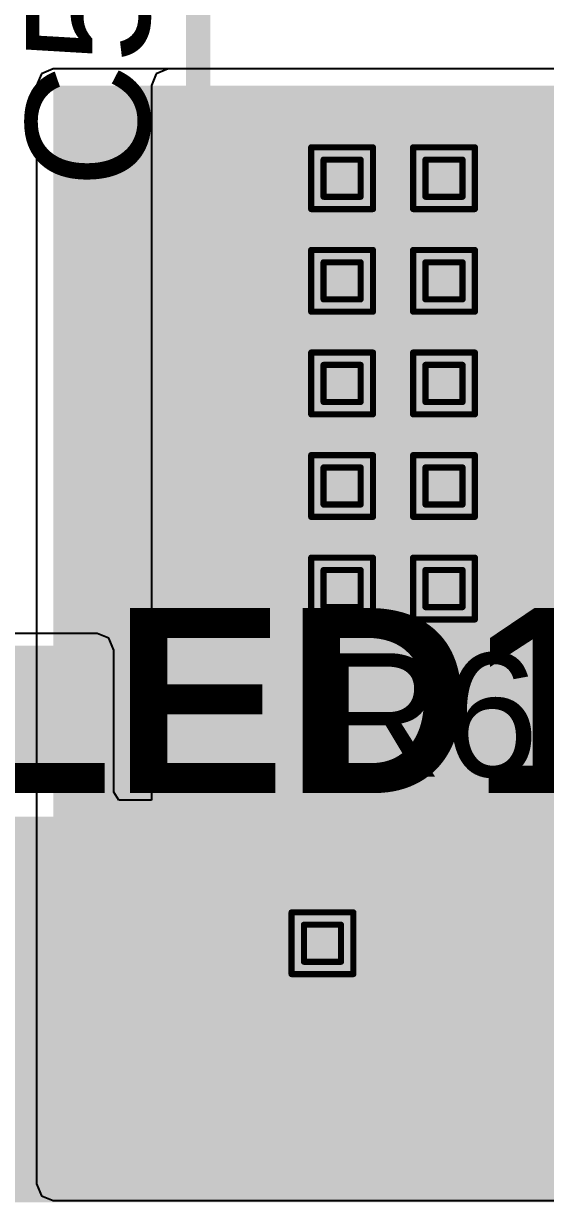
# Model space of a CAD drawing. Header units: inches. Extents: x -0.3 to 9.9, y -0.4 to 5.
# Drawn here: x 0.0442 to 0.2132, y 0.178 to 0.5601 of the extents above; entities that cross this region are included whole.
import ezdxf

# ---------------------------------------------------------------- set-up
doc = ezdxf.new("R2010")
doc.units = ezdxf.units.IN
doc.header["$MEASUREMENT"] = 0
for name, color, linetype in [('Bottom Layer', 5, 'Continuous'), ('Bottom Solder', 6, 'Continuous'), ('Drill Drawing', 1, 'Continuous'), ('Top Layer', 1, 'Continuous'), ('Top Overlay', 2, 'Continuous'), ('Top Paste', 8, 'Continuous'), ('Top Solder', 216, 'Continuous'), ('Via Holes', 16, 'Continuous')]:
    doc.layers.add(name, color=color, linetype=linetype)
doc.styles.add('Arial', font='', dxfattribs={"height": 0.2})
doc.styles.add('Arial_Bold', font='', dxfattribs={"height": 0.2})
doc.styles.get('Arial').set_extended_font_data('Arial')
doc.styles.get('Arial_Bold').set_extended_font_data('Arial', bold=True)

# ---------------------------------------------------------------- blocks, each defined once
blk = doc.blocks.new('25SVPF47M_34')
at = {"layer": 'Top Layer'}
for points in [[(-0.04134, -0.0315), (-0.17913, -0.0315), (-0.17913, 0.0315), (-0.04134, 0.0315)], [(0.17913, -0.0315), (0.04134, -0.0315), (0.04134, 0.0315), (0.17913, 0.0315)]]:
    blk.add_hatch(color=1, dxfattribs=at).paths.add_polyline_path(points)
at = {"layer": 'Top Paste'}
for points in [[(-0.04134, -0.0315), (-0.17913, -0.0315), (-0.17913, 0.0315), (-0.04134, 0.0315)], [(0.17913, -0.0315), (0.04134, -0.0315), (0.04134, 0.0315), (0.17913, 0.0315)]]:
    blk.add_hatch(color=8, dxfattribs=at).paths.add_polyline_path(points)
at = {"layer": 'Top Solder'}
for points in [[(-0.03734, -0.0355), (-0.18313, -0.0355), (-0.18313, 0.0355), (-0.03734, 0.0355)], [(0.18313, -0.0355), (0.03734, -0.0355), (0.03734, 0.0355), (0.18313, 0.0355)]]:
    blk.add_hatch(color=216, dxfattribs=at).paths.add_polyline_path(points)
at = {"layer": 'Top Overlay'}
for points in [[(-0.09449, 0.13386, 0.00787, 0.00787, 0), (-0.13386, 0.09449, 0.00787, 0.00787, 0)], [(-0.09449, 0.13386, 0.00787, 0.00787, 0), (0.13386, 0.13386, 0.00787, 0.00787, 0)], [(0.13386, 0.13386, 0.00787, 0.00787, 0), (0.13386, 0.04626, 0.00787, 0.00787, 0)], [(-0.13386, 0.09449, 0.00787, 0.00787, 0), (-0.13386, 0.04626, 0.00787, 0.00787, 0)], [(-0.153, 0.064, 0.005, 0.005, 0), (-0.153, 0.043, 0.005, 0.005, 0)], [(-0.162, 0.053, 0.005, 0.005, 0), (-0.144, 0.053, 0.005, 0.005, 0)], [(-0.13386, -0.04626, 0.00787, 0.00787, 0), (-0.13386, -0.09449, 0.00787, 0.00787, 0)], [(0.13386, -0.04626, 0.00787, 0.00787, 0), (0.13386, -0.13386, 0.00787, 0.00787, 0)], [(-0.13386, -0.09449, 0.00787, 0.00787, 0), (-0.09449, -0.13386, 0.00787, 0.00787, 0)], [(-0.09449, -0.13386, 0.00787, 0.00787, 0), (0.13386, -0.13386, 0.00787, 0.00787, 0)]]:
    blk.add_lwpolyline(points, format="xyseb", dxfattribs=at)
for points in [[(-0.09646, 0.13386, 0.00394, 0.00394, 1), (-0.09252, 0.13386, 0.00394, 0.00394, 1)], [(-0.09646, 0.13386, 0.00394, 0.00394, 1), (-0.09252, 0.13386, 0.00394, 0.00394, 1)], [(0.13189, 0.13386, 0.00394, 0.00394, 1), (0.13583, 0.13386, 0.00394, 0.00394, 1)], [(0.13189, 0.13386, 0.00394, 0.00394, 1), (0.13583, 0.13386, 0.00394, 0.00394, 1)], [(-0.13583, 0.09449, 0.00394, 0.00394, 1), (-0.13189, 0.09449, 0.00394, 0.00394, 1)], [(-0.13583, 0.09449, 0.00394, 0.00394, 1), (-0.13189, 0.09449, 0.00394, 0.00394, 1)], [(-0.15425, 0.064, 0.0025, 0.0025, 1), (-0.15175, 0.064, 0.0025, 0.0025, 1)], [(-0.16325, 0.053, 0.0025, 0.0025, 1), (-0.16075, 0.053, 0.0025, 0.0025, 1)], [(-0.14525, 0.053, 0.0025, 0.0025, 1), (-0.14275, 0.053, 0.0025, 0.0025, 1)], [(-0.13583, 0.04626, 0.00394, 0.00394, 1), (-0.13189, 0.04626, 0.00394, 0.00394, 1)], [(0.13189, 0.04626, 0.00394, 0.00394, 1), (0.13583, 0.04626, 0.00394, 0.00394, 1)], [(-0.15425, 0.043, 0.0025, 0.0025, 1), (-0.15175, 0.043, 0.0025, 0.0025, 1)], [(-0.13583, -0.04626, 0.00394, 0.00394, 1), (-0.13189, -0.04626, 0.00394, 0.00394, 1)], [(0.13189, -0.04626, 0.00394, 0.00394, 1), (0.13583, -0.04626, 0.00394, 0.00394, 1)], [(-0.13583, -0.09449, 0.00394, 0.00394, 1), (-0.13189, -0.09449, 0.00394, 0.00394, 1)], [(-0.13583, -0.09449, 0.00394, 0.00394, 1), (-0.13189, -0.09449, 0.00394, 0.00394, 1)], [(-0.09646, -0.13386, 0.00394, 0.00394, 1), (-0.09252, -0.13386, 0.00394, 0.00394, 1)], [(-0.09646, -0.13386, 0.00394, 0.00394, 1), (-0.09252, -0.13386, 0.00394, 0.00394, 1)], [(0.13189, -0.13386, 0.00394, 0.00394, 1), (0.13583, -0.13386, 0.00394, 0.00394, 1)], [(0.13189, -0.13386, 0.00394, 0.00394, 1), (0.13583, -0.13386, 0.00394, 0.00394, 1)]]:
    blk.add_lwpolyline(points, format="xyseb", close=True, dxfattribs=at)
blk = doc.blocks.new('LED_0603_39')
at = {"layer": 'Top Layer'}
for points in [[(-0.03937, 0.01969), (-0.01969, 0.01969), (-0.01969, -0.01969), (-0.03937, -0.01969)], [(0.01969, 0.01969), (0.03937, 0.01969), (0.03937, -0.01969), (0.01969, -0.01969)]]:
    blk.add_hatch(color=1, dxfattribs=at).paths.add_polyline_path(points)
at = {"layer": 'Top Overlay'}
blk.add_hatch(color=2, dxfattribs=at).paths.add_polyline_path([(0.044, -0.026), (0.069, -0.026), (0.069, 0.026), (0.044, 0.026)])
at = {"layer": 'Top Paste'}
for points in [[(-0.03937, 0.01969), (-0.01969, 0.01969), (-0.01969, -0.01969), (-0.03937, -0.01969)], [(0.01969, 0.01969), (0.03937, 0.01969), (0.03937, -0.01969), (0.01969, -0.01969)]]:
    blk.add_hatch(color=8, dxfattribs=at).paths.add_polyline_path(points)
at = {"layer": 'Top Solder'}
for points in [[(-0.04337, 0.02369), (-0.01569, 0.02369), (-0.01569, -0.02369), (-0.04337, -0.02369)], [(0.01569, 0.02369), (0.04337, 0.02369), (0.04337, -0.02369), (0.01569, -0.02369)]]:
    blk.add_hatch(color=216, dxfattribs=at).paths.add_polyline_path(points)
at = {"layer": 'Top Overlay'}
for points in [[(-0.044, 0.024, 0.005, 0.005, 0), (-0.044, -0.024, 0.005, 0.005, 0)], [(-0.017, 0.024, 0.005, 0.005, 0), (-0.044, 0.024, 0.005, 0.005, 0)], [(0.044, 0.024, 0.005, 0.005, 0), (0.017, 0.024, 0.005, 0.005, 0)], [(0.044, 0.024, 0.005, 0.005, 0), (0.044, -0.024, 0.005, 0.005, 0)], [(-0.017, -0.024, 0.005, 0.005, 0), (-0.044, -0.024, 0.005, 0.005, 0)], [(0.044, -0.024, 0.005, 0.005, 0), (0.017, -0.024, 0.005, 0.005, 0)]]:
    blk.add_lwpolyline(points, format="xyseb", dxfattribs=at)
for points in [[(-0.04525, 0.024, 0.0025, 0.0025, 1), (-0.04275, 0.024, 0.0025, 0.0025, 1)], [(-0.04525, 0.024, 0.0025, 0.0025, 1), (-0.04275, 0.024, 0.0025, 0.0025, 1)], [(-0.01825, 0.024, 0.0025, 0.0025, 1), (-0.01575, 0.024, 0.0025, 0.0025, 1)], [(0.01575, 0.024, 0.0025, 0.0025, 1), (0.01825, 0.024, 0.0025, 0.0025, 1)], [(0.04275, 0.024, 0.0025, 0.0025, 1), (0.04525, 0.024, 0.0025, 0.0025, 1)], [(0.04275, 0.024, 0.0025, 0.0025, 1), (0.04525, 0.024, 0.0025, 0.0025, 1)], [(-0.04525, -0.024, 0.0025, 0.0025, 1), (-0.04275, -0.024, 0.0025, 0.0025, 1)], [(-0.04525, -0.024, 0.0025, 0.0025, 1), (-0.04275, -0.024, 0.0025, 0.0025, 1)], [(-0.01825, -0.024, 0.0025, 0.0025, 1), (-0.01575, -0.024, 0.0025, 0.0025, 1)], [(0.01575, -0.024, 0.0025, 0.0025, 1), (0.01825, -0.024, 0.0025, 0.0025, 1)], [(0.04275, -0.024, 0.0025, 0.0025, 1), (0.04525, -0.024, 0.0025, 0.0025, 1)], [(0.04275, -0.024, 0.0025, 0.0025, 1), (0.04525, -0.024, 0.0025, 0.0025, 1)]]:
    blk.add_lwpolyline(points, format="xyseb", close=True, dxfattribs=at)
at = {"layer": 'Top Overlay', "style": 'Arial_Bold'}
blk.add_text('LED1', height=0.06, rotation=-180, dxfattribs=at).set_placement((-0.04608, 0.02426))
blk = doc.blocks.new('R___0603_98')
at = {"layer": 'Top Layer'}
for points in [[(-0.015, 0.0175), (-0.015, -0.0175), (-0.045, -0.0175), (-0.045, 0.0175)], [(0.045, 0.0175), (0.045, -0.0175), (0.015, -0.0175), (0.015, 0.0175)]]:
    blk.add_hatch(color=1, dxfattribs=at).paths.add_polyline_path(points)
at = {"layer": 'Top Paste'}
for points in [[(-0.015, 0.0175), (-0.015, -0.0175), (-0.045, -0.0175), (-0.045, 0.0175)], [(0.045, 0.0175), (0.045, -0.0175), (0.015, -0.0175), (0.015, 0.0175)]]:
    blk.add_hatch(color=8, dxfattribs=at).paths.add_polyline_path(points)
at = {"layer": 'Top Solder'}
for points in [[(-0.011, 0.0215), (-0.011, -0.0215), (-0.049, -0.0215), (-0.049, 0.0215)], [(0.049, 0.0215), (0.049, -0.0215), (0.011, -0.0215), (0.011, 0.0215)]]:
    blk.add_hatch(color=216, dxfattribs=at).paths.add_polyline_path(points)
at = {"layer": 'Top Overlay'}
for points in [[(-0.048, -0.021, 0.005, 0.005, 0), (-0.048, 0.021, 0.005, 0.005, 0)], [(-0.048, 0.021, 0.005, 0.005, 0), (0.048, 0.021, 0.005, 0.005, 0)], [(0.048, -0.021, 0.005, 0.005, 0), (0.048, 0.021, 0.005, 0.005, 0)], [(-0.048, -0.021, 0.005, 0.005, 0), (0.048, -0.021, 0.005, 0.005, 0)]]:
    blk.add_lwpolyline(points, format="xyseb", dxfattribs=at)
for points in [[(-0.04925, 0.021, 0.0025, 0.0025, 1), (-0.04675, 0.021, 0.0025, 0.0025, 1)], [(-0.04925, 0.021, 0.0025, 0.0025, 1), (-0.04675, 0.021, 0.0025, 0.0025, 1)], [(0.04675, 0.021, 0.0025, 0.0025, 1), (0.04925, 0.021, 0.0025, 0.0025, 1)], [(0.04675, 0.021, 0.0025, 0.0025, 1), (0.04925, 0.021, 0.0025, 0.0025, 1)], [(-0.04925, -0.021, 0.0025, 0.0025, 1), (-0.04675, -0.021, 0.0025, 0.0025, 1)], [(-0.04925, -0.021, 0.0025, 0.0025, 1), (-0.04675, -0.021, 0.0025, 0.0025, 1)], [(0.04675, -0.021, 0.0025, 0.0025, 1), (0.04925, -0.021, 0.0025, 0.0025, 1)], [(0.04675, -0.021, 0.0025, 0.0025, 1), (0.04925, -0.021, 0.0025, 0.0025, 1)]]:
    blk.add_lwpolyline(points, format="xyseb", close=True, dxfattribs=at)
blk = doc.blocks.new('T__________109')
at = {"layer": 'Top Layer'}
blk.add_hatch(color=1, dxfattribs=at).paths.add_polyline_path([(0.015, 0.03), (-0.015, 0.03), (-0.03, 0.015), (-0.03, -0.015), (-0.015, -0.03), (0.015, -0.03), (0.03, -0.015), (0.03, 0.015)])
at = {"layer": 'Top Paste'}
blk.add_hatch(color=8, dxfattribs=at).paths.add_polyline_path([(0.015, 0.03), (-0.015, 0.03), (-0.03, 0.015), (-0.03, -0.015), (-0.015, -0.03), (0.015, -0.03), (0.03, -0.015), (0.03, 0.015)])
at = {"layer": 'Top Solder'}
blk.add_hatch(color=216, dxfattribs=at).paths.add_polyline_path([(0.017, 0.034), (-0.017, 0.034), (-0.034, 0.017), (-0.034, -0.017), (-0.017, -0.034), (0.017, -0.034), (0.034, -0.017), (0.034, 0.017)])
at = {"layer": 'Top Overlay'}
for points in [[(-0.037, 0.017, 0.00787, 0.00787, 0), (-0.017, 0.037, 0.00787, 0.00787, 0)], [(-0.017, 0.037, 0.00787, 0.00787, 0), (0.017, 0.037, 0.00787, 0.00787, 0)], [(-0.017, 0.037, 0.00787, 0.00787, 0), (0.017, 0.037, 0.00787, 0.00787, 0)], [(0.017, 0.037, 0.00787, 0.00787, 0), (0.037, 0.017, 0.00787, 0.00787, 0)], [(-0.037, -0.017, 0.00787, 0.00787, 0), (-0.037, 0.017, 0.00787, 0.00787, 0)], [(0.037, -0.017, 0.00787, 0.00787, 0), (0.037, 0.017, 0.00787, 0.00787, 0)], [(-0.037, -0.017, 0.00787, 0.00787, 0), (-0.017, -0.037, 0.00787, 0.00787, 0)], [(0.017, -0.037, 0.00787, 0.00787, 0), (0.037, -0.017, 0.00787, 0.00787, 0)], [(-0.017, -0.037, 0.00787, 0.00787, 0), (0.017, -0.037, 0.00787, 0.00787, 0)], [(-0.017, -0.037, 0.00787, 0.00787, 0), (0.017, -0.037, 0.00787, 0.00787, 0)]]:
    blk.add_lwpolyline(points, format="xyseb", dxfattribs=at)
for points in [[(-0.01897, 0.037, 0.00394, 0.00394, 1), (-0.01503, 0.037, 0.00394, 0.00394, 1)], [(-0.01897, 0.037, 0.00394, 0.00394, 1), (-0.01503, 0.037, 0.00394, 0.00394, 1)], [(-0.01897, 0.037, 0.00394, 0.00394, 1), (-0.01503, 0.037, 0.00394, 0.00394, 1)], [(0.01503, 0.037, 0.00394, 0.00394, 1), (0.01897, 0.037, 0.00394, 0.00394, 1)], [(0.01503, 0.037, 0.00394, 0.00394, 1), (0.01897, 0.037, 0.00394, 0.00394, 1)], [(0.01503, 0.037, 0.00394, 0.00394, 1), (0.01897, 0.037, 0.00394, 0.00394, 1)], [(-0.03897, 0.017, 0.00394, 0.00394, 1), (-0.03503, 0.017, 0.00394, 0.00394, 1)], [(-0.03897, 0.017, 0.00394, 0.00394, 1), (-0.03503, 0.017, 0.00394, 0.00394, 1)], [(0.03503, 0.017, 0.00394, 0.00394, 1), (0.03897, 0.017, 0.00394, 0.00394, 1)], [(0.03503, 0.017, 0.00394, 0.00394, 1), (0.03897, 0.017, 0.00394, 0.00394, 1)], [(-0.03897, -0.017, 0.00394, 0.00394, 1), (-0.03503, -0.017, 0.00394, 0.00394, 1)], [(-0.03897, -0.017, 0.00394, 0.00394, 1), (-0.03503, -0.017, 0.00394, 0.00394, 1)], [(0.03503, -0.017, 0.00394, 0.00394, 1), (0.03897, -0.017, 0.00394, 0.00394, 1)], [(0.03503, -0.017, 0.00394, 0.00394, 1), (0.03897, -0.017, 0.00394, 0.00394, 1)], [(-0.01897, -0.037, 0.00394, 0.00394, 1), (-0.01503, -0.037, 0.00394, 0.00394, 1)], [(-0.01897, -0.037, 0.00394, 0.00394, 1), (-0.01503, -0.037, 0.00394, 0.00394, 1)], [(-0.01897, -0.037, 0.00394, 0.00394, 1), (-0.01503, -0.037, 0.00394, 0.00394, 1)], [(0.01503, -0.037, 0.00394, 0.00394, 1), (0.01897, -0.037, 0.00394, 0.00394, 1)], [(0.01503, -0.037, 0.00394, 0.00394, 1), (0.01897, -0.037, 0.00394, 0.00394, 1)], [(0.01503, -0.037, 0.00394, 0.00394, 1), (0.01897, -0.037, 0.00394, 0.00394, 1)]]:
    blk.add_lwpolyline(points, format="xyseb", close=True, dxfattribs=at)

msp = doc.modelspace()

# ---------------------------------------------------------------- hatches: boundary and pattern name
at = {"layer": 'Bottom Layer'}
for points in [[(0.05382, 0.29695), (0.31482, 0.29695), (0.31482, 0.54), (0.05382, 0.54)], [(0.14782, 0.41695), (0.78082, 0.41695), (0.78082, 0.54), (0.14782, 0.54)], [(0.05382, 0.184), (0.514, 0.184), (0.514, 0.42195), (0.05382, 0.42195)]]:
    msp.add_hatch(color=5, dxfattribs=at).paths.add_polyline_path(points)
h = msp.add_hatch(color=5, dxfattribs=at)
edge = h.paths.add_edge_path()
edge.add_arc((0.14735, 0.50995), 0.01181, 0, 360)
h = msp.add_hatch(color=5, dxfattribs=at)
edge = h.paths.add_edge_path()
edge.add_arc((0.18035, 0.50995), 0.01181, 0, 360)
h = msp.add_hatch(color=5, dxfattribs=at)
edge = h.paths.add_edge_path()
edge.add_arc((0.14735, 0.4767), 0.01181, 0, 360)
h = msp.add_hatch(color=5, dxfattribs=at)
edge = h.paths.add_edge_path()
edge.add_arc((0.18035, 0.4767), 0.01181, 0, 360)
h = msp.add_hatch(color=5, dxfattribs=at)
edge = h.paths.add_edge_path()
edge.add_arc((0.14735, 0.44345), 0.01181, 0, 360)
h = msp.add_hatch(color=5, dxfattribs=at)
edge = h.paths.add_edge_path()
edge.add_arc((0.18035, 0.44345), 0.01181, 0, 360)
h = msp.add_hatch(color=5, dxfattribs=at)
edge = h.paths.add_edge_path()
edge.add_arc((0.14735, 0.4102), 0.01181, 0, 360)
h = msp.add_hatch(color=5, dxfattribs=at)
edge = h.paths.add_edge_path()
edge.add_arc((0.18035, 0.4102), 0.01181, 0, 360)
h = msp.add_hatch(color=5, dxfattribs=at)
edge = h.paths.add_edge_path()
edge.add_arc((0.14735, 0.37695), 0.01181, 0, 360)
h = msp.add_hatch(color=5, dxfattribs=at)
edge = h.paths.add_edge_path()
edge.add_arc((0.18035, 0.37695), 0.01181, 0, 360)
h = msp.add_hatch(color=5, dxfattribs=at)
edge = h.paths.add_edge_path()
edge.add_arc((0.141, 0.262), 0.01181, 0, 360)
at = {"layer": 'Bottom Solder'}
h = msp.add_hatch(color=6, dxfattribs=at)
edge = h.paths.add_edge_path()
edge.add_arc((0.14735, 0.50995), 0.00591, 0, 360)
h = msp.add_hatch(color=6, dxfattribs=at)
edge = h.paths.add_edge_path()
edge.add_arc((0.18035, 0.50995), 0.00591, 0, 360)
h = msp.add_hatch(color=6, dxfattribs=at)
edge = h.paths.add_edge_path()
edge.add_arc((0.14735, 0.4767), 0.00591, 0, 360)
h = msp.add_hatch(color=6, dxfattribs=at)
edge = h.paths.add_edge_path()
edge.add_arc((0.18035, 0.4767), 0.00591, 0, 360)
h = msp.add_hatch(color=6, dxfattribs=at)
edge = h.paths.add_edge_path()
edge.add_arc((0.14735, 0.44345), 0.00591, 0, 360)
h = msp.add_hatch(color=6, dxfattribs=at)
edge = h.paths.add_edge_path()
edge.add_arc((0.18035, 0.44345), 0.00591, 0, 360)
h = msp.add_hatch(color=6, dxfattribs=at)
edge = h.paths.add_edge_path()
edge.add_arc((0.14735, 0.4102), 0.00591, 0, 360)
h = msp.add_hatch(color=6, dxfattribs=at)
edge = h.paths.add_edge_path()
edge.add_arc((0.18035, 0.4102), 0.00591, 0, 360)
h = msp.add_hatch(color=6, dxfattribs=at)
edge = h.paths.add_edge_path()
edge.add_arc((0.14735, 0.37695), 0.00591, 0, 360)
h = msp.add_hatch(color=6, dxfattribs=at)
edge = h.paths.add_edge_path()
edge.add_arc((0.18035, 0.37695), 0.00591, 0, 360)
h = msp.add_hatch(color=6, dxfattribs=at)
edge = h.paths.add_edge_path()
edge.add_arc((0.141, 0.262), 0.00591, 0, 360)
at = {"layer": 'Top Layer'}
for points in [[(0.091, 0.224), (0.36844, 0.224), (0.36844, 0.54), (0.091, 0.54)], [(0.068, 0.357), (-0.00518, 0.357), (-0.00518, 0.31095), (0.068, 0.31095)], [(-0.03, 0.178), (0.499, 0.178), (0.499, 0.303), (-0.03, 0.303)]]:
    msp.add_hatch(color=1, dxfattribs=at).paths.add_polyline_path(points)
h = msp.add_hatch(color=1, dxfattribs=at)
edge = h.paths.add_edge_path()
edge.add_arc((0.14735, 0.50995), 0.01181, 0, 360)
h = msp.add_hatch(color=1, dxfattribs=at)
edge = h.paths.add_edge_path()
edge.add_arc((0.18035, 0.50995), 0.01181, 0, 360)
h = msp.add_hatch(color=1, dxfattribs=at)
edge = h.paths.add_edge_path()
edge.add_arc((0.14735, 0.4767), 0.01181, 0, 360)
h = msp.add_hatch(color=1, dxfattribs=at)
edge = h.paths.add_edge_path()
edge.add_arc((0.18035, 0.4767), 0.01181, 0, 360)
h = msp.add_hatch(color=1, dxfattribs=at)
edge = h.paths.add_edge_path()
edge.add_arc((0.14735, 0.44345), 0.01181, 0, 360)
h = msp.add_hatch(color=1, dxfattribs=at)
edge = h.paths.add_edge_path()
edge.add_arc((0.18035, 0.44345), 0.01181, 0, 360)
h = msp.add_hatch(color=1, dxfattribs=at)
edge = h.paths.add_edge_path()
edge.add_arc((0.14735, 0.4102), 0.01181, 0, 360)
h = msp.add_hatch(color=1, dxfattribs=at)
edge = h.paths.add_edge_path()
edge.add_arc((0.18035, 0.4102), 0.01181, 0, 360)
h = msp.add_hatch(color=1, dxfattribs=at)
edge = h.paths.add_edge_path()
edge.add_arc((0.14735, 0.37695), 0.01181, 0, 360)
h = msp.add_hatch(color=1, dxfattribs=at)
edge = h.paths.add_edge_path()
edge.add_arc((0.18035, 0.37695), 0.01181, 0, 360)
h = msp.add_hatch(color=1, dxfattribs=at)
edge = h.paths.add_edge_path()
edge.add_arc((0.141, 0.262), 0.01181, 0, 360)
at = {"layer": 'Top Solder'}
h = msp.add_hatch(color=216, dxfattribs=at)
edge = h.paths.add_edge_path()
edge.add_arc((0.14735, 0.50995), 0.00591, 0, 360)
h = msp.add_hatch(color=216, dxfattribs=at)
edge = h.paths.add_edge_path()
edge.add_arc((0.18035, 0.50995), 0.00591, 0, 360)
h = msp.add_hatch(color=216, dxfattribs=at)
edge = h.paths.add_edge_path()
edge.add_arc((0.14735, 0.4767), 0.00591, 0, 360)
h = msp.add_hatch(color=216, dxfattribs=at)
edge = h.paths.add_edge_path()
edge.add_arc((0.18035, 0.4767), 0.00591, 0, 360)
h = msp.add_hatch(color=216, dxfattribs=at)
edge = h.paths.add_edge_path()
edge.add_arc((0.14735, 0.44345), 0.00591, 0, 360)
h = msp.add_hatch(color=216, dxfattribs=at)
edge = h.paths.add_edge_path()
edge.add_arc((0.18035, 0.44345), 0.00591, 0, 360)
h = msp.add_hatch(color=216, dxfattribs=at)
edge = h.paths.add_edge_path()
edge.add_arc((0.14735, 0.4102), 0.00591, 0, 360)
h = msp.add_hatch(color=216, dxfattribs=at)
edge = h.paths.add_edge_path()
edge.add_arc((0.18035, 0.4102), 0.00591, 0, 360)
h = msp.add_hatch(color=216, dxfattribs=at)
edge = h.paths.add_edge_path()
edge.add_arc((0.14735, 0.37695), 0.00591, 0, 360)
h = msp.add_hatch(color=216, dxfattribs=at)
edge = h.paths.add_edge_path()
edge.add_arc((0.18035, 0.37695), 0.00591, 0, 360)
h = msp.add_hatch(color=216, dxfattribs=at)
edge = h.paths.add_edge_path()
edge.add_arc((0.141, 0.262), 0.00591, 0, 360)
at = {"layer": 'Via Holes'}
h = msp.add_hatch(color=7, dxfattribs=at)
edge = h.paths.add_edge_path()
edge.add_arc((0.14735, 0.50995), 0.00591, 0, 360)
h = msp.add_hatch(color=7, dxfattribs=at)
edge = h.paths.add_edge_path()
edge.add_arc((0.18035, 0.50995), 0.00591, 0, 360)
h = msp.add_hatch(color=7, dxfattribs=at)
edge = h.paths.add_edge_path()
edge.add_arc((0.14735, 0.4767), 0.00591, 0, 360)
h = msp.add_hatch(color=7, dxfattribs=at)
edge = h.paths.add_edge_path()
edge.add_arc((0.18035, 0.4767), 0.00591, 0, 360)
h = msp.add_hatch(color=7, dxfattribs=at)
edge = h.paths.add_edge_path()
edge.add_arc((0.14735, 0.44345), 0.00591, 0, 360)
h = msp.add_hatch(color=7, dxfattribs=at)
edge = h.paths.add_edge_path()
edge.add_arc((0.18035, 0.44345), 0.00591, 0, 360)
h = msp.add_hatch(color=7, dxfattribs=at)
edge = h.paths.add_edge_path()
edge.add_arc((0.14735, 0.4102), 0.00591, 0, 360)
h = msp.add_hatch(color=7, dxfattribs=at)
edge = h.paths.add_edge_path()
edge.add_arc((0.18035, 0.4102), 0.00591, 0, 360)
h = msp.add_hatch(color=7, dxfattribs=at)
edge = h.paths.add_edge_path()
edge.add_arc((0.14735, 0.37695), 0.00591, 0, 360)
h = msp.add_hatch(color=7, dxfattribs=at)
edge = h.paths.add_edge_path()
edge.add_arc((0.18035, 0.37695), 0.00591, 0, 360)
h = msp.add_hatch(color=7, dxfattribs=at)
edge = h.paths.add_edge_path()
edge.add_arc((0.141, 0.262), 0.00591, 0, 360)

# ---------------------------------------------------------------- linework, layer by layer
at = {"layer": 'Bottom Layer'}
for p, q in [((0.05, 0.54383), (0.04841, 0.54)), ((0.05382, 0.54541), (0.05, 0.54383)), ((0.405, 0.54541), (0.05382, 0.54541)), ((0.04841, 0.54), (0.04841, 0.42195)), ((0.04841, 0.42195), (0.04841, 0.29695)), ((0.04841, 0.29695), (0.04841, 0.184)), ((0.04841, 0.184), (0.05, 0.18017)), ((0.05, 0.18017), (0.05382, 0.17859)), ((0.05382, 0.17859), (0.514, 0.17859))]:
    msp.add_line(p, q, dxfattribs=at)
for points in [[(0.09282, 0.24695, 0.05, 0.05, 0), (0.10787, 0.262, 0.05, 0.05, 0)], [(0.10787, 0.262, 0.05, 0.05, 0), (0.141, 0.262, 0.05, 0.05, 0)], [(0.141, 0.262, 0.05, 0.05, 0), (0.14105, 0.26205, 0.05, 0.05, 0)]]:
    msp.add_lwpolyline(points, format="xyseb", dxfattribs=at)
for points in [[(0.09537, 0.262, 0.025, 0.025, 1), (0.12037, 0.262, 0.025, 0.025, 1)], [(0.09537, 0.262, 0.025, 0.025, 1), (0.12037, 0.262, 0.025, 0.025, 1)], [(0.1285, 0.262, 0.025, 0.025, 1), (0.1535, 0.262, 0.025, 0.025, 1)], [(0.1285, 0.262, 0.025, 0.025, 1), (0.1535, 0.262, 0.025, 0.025, 1)], [(0.12855, 0.26205, 0.025, 0.025, 1), (0.15355, 0.26205, 0.025, 0.025, 1)], [(0.08032, 0.24695, 0.025, 0.025, 1), (0.10532, 0.24695, 0.025, 0.025, 1)]]:
    msp.add_lwpolyline(points, format="xyseb", close=True, dxfattribs=at)
at = {"layer": 'Drill Drawing'}
for points in [[(0.13735, 0.51995, 0.002, 0.002, 0), (0.15735, 0.51995, 0.002, 0.002, 0)], [(0.13735, 0.49995, 0.002, 0.002, 0), (0.13735, 0.51995, 0.002, 0.002, 0)], [(0.15735, 0.49995, 0.002, 0.002, 0), (0.15735, 0.51995, 0.002, 0.002, 0)], [(0.17035, 0.51995, 0.002, 0.002, 0), (0.19035, 0.51995, 0.002, 0.002, 0)], [(0.17035, 0.49995, 0.002, 0.002, 0), (0.17035, 0.51995, 0.002, 0.002, 0)], [(0.19035, 0.49995, 0.002, 0.002, 0), (0.19035, 0.51995, 0.002, 0.002, 0)], [(0.14135, 0.51595, 0.002, 0.002, 0), (0.15335, 0.51595, 0.002, 0.002, 0)], [(0.14135, 0.50395, 0.002, 0.002, 0), (0.14135, 0.51595, 0.002, 0.002, 0)], [(0.15335, 0.50395, 0.002, 0.002, 0), (0.15335, 0.51595, 0.002, 0.002, 0)], [(0.17435, 0.51595, 0.002, 0.002, 0), (0.18635, 0.51595, 0.002, 0.002, 0)], [(0.17435, 0.50395, 0.002, 0.002, 0), (0.17435, 0.51595, 0.002, 0.002, 0)], [(0.18635, 0.50395, 0.002, 0.002, 0), (0.18635, 0.51595, 0.002, 0.002, 0)], [(0.14135, 0.50395, 0.002, 0.002, 0), (0.15335, 0.50395, 0.002, 0.002, 0)], [(0.17435, 0.50395, 0.002, 0.002, 0), (0.18635, 0.50395, 0.002, 0.002, 0)], [(0.13735, 0.49995, 0.002, 0.002, 0), (0.15735, 0.49995, 0.002, 0.002, 0)], [(0.17035, 0.49995, 0.002, 0.002, 0), (0.19035, 0.49995, 0.002, 0.002, 0)], [(0.13735, 0.4867, 0.002, 0.002, 0), (0.15735, 0.4867, 0.002, 0.002, 0)], [(0.13735, 0.4667, 0.002, 0.002, 0), (0.13735, 0.4867, 0.002, 0.002, 0)], [(0.15735, 0.4667, 0.002, 0.002, 0), (0.15735, 0.4867, 0.002, 0.002, 0)], [(0.17035, 0.4867, 0.002, 0.002, 0), (0.19035, 0.4867, 0.002, 0.002, 0)], [(0.17035, 0.4667, 0.002, 0.002, 0), (0.17035, 0.4867, 0.002, 0.002, 0)], [(0.19035, 0.4667, 0.002, 0.002, 0), (0.19035, 0.4867, 0.002, 0.002, 0)], [(0.14135, 0.4827, 0.002, 0.002, 0), (0.15335, 0.4827, 0.002, 0.002, 0)], [(0.14135, 0.4707, 0.002, 0.002, 0), (0.14135, 0.4827, 0.002, 0.002, 0)], [(0.15335, 0.4707, 0.002, 0.002, 0), (0.15335, 0.4827, 0.002, 0.002, 0)], [(0.17435, 0.4827, 0.002, 0.002, 0), (0.18635, 0.4827, 0.002, 0.002, 0)], [(0.17435, 0.4707, 0.002, 0.002, 0), (0.17435, 0.4827, 0.002, 0.002, 0)], [(0.18635, 0.4707, 0.002, 0.002, 0), (0.18635, 0.4827, 0.002, 0.002, 0)], [(0.14135, 0.4707, 0.002, 0.002, 0), (0.15335, 0.4707, 0.002, 0.002, 0)], [(0.17435, 0.4707, 0.002, 0.002, 0), (0.18635, 0.4707, 0.002, 0.002, 0)], [(0.13735, 0.4667, 0.002, 0.002, 0), (0.15735, 0.4667, 0.002, 0.002, 0)], [(0.17035, 0.4667, 0.002, 0.002, 0), (0.19035, 0.4667, 0.002, 0.002, 0)], [(0.13735, 0.45345, 0.002, 0.002, 0), (0.15735, 0.45345, 0.002, 0.002, 0)], [(0.13735, 0.43345, 0.002, 0.002, 0), (0.13735, 0.45345, 0.002, 0.002, 0)], [(0.15735, 0.43345, 0.002, 0.002, 0), (0.15735, 0.45345, 0.002, 0.002, 0)], [(0.17035, 0.45345, 0.002, 0.002, 0), (0.19035, 0.45345, 0.002, 0.002, 0)], [(0.17035, 0.43345, 0.002, 0.002, 0), (0.17035, 0.45345, 0.002, 0.002, 0)], [(0.19035, 0.43345, 0.002, 0.002, 0), (0.19035, 0.45345, 0.002, 0.002, 0)], [(0.14135, 0.44945, 0.002, 0.002, 0), (0.15335, 0.44945, 0.002, 0.002, 0)], [(0.14135, 0.43745, 0.002, 0.002, 0), (0.14135, 0.44945, 0.002, 0.002, 0)], [(0.15335, 0.43745, 0.002, 0.002, 0), (0.15335, 0.44945, 0.002, 0.002, 0)], [(0.17435, 0.44945, 0.002, 0.002, 0), (0.18635, 0.44945, 0.002, 0.002, 0)], [(0.17435, 0.43745, 0.002, 0.002, 0), (0.17435, 0.44945, 0.002, 0.002, 0)], [(0.18635, 0.43745, 0.002, 0.002, 0), (0.18635, 0.44945, 0.002, 0.002, 0)], [(0.14135, 0.43745, 0.002, 0.002, 0), (0.15335, 0.43745, 0.002, 0.002, 0)], [(0.17435, 0.43745, 0.002, 0.002, 0), (0.18635, 0.43745, 0.002, 0.002, 0)], [(0.13735, 0.43345, 0.002, 0.002, 0), (0.15735, 0.43345, 0.002, 0.002, 0)], [(0.17035, 0.43345, 0.002, 0.002, 0), (0.19035, 0.43345, 0.002, 0.002, 0)], [(0.13735, 0.4202, 0.002, 0.002, 0), (0.15735, 0.4202, 0.002, 0.002, 0)], [(0.13735, 0.4002, 0.002, 0.002, 0), (0.13735, 0.4202, 0.002, 0.002, 0)], [(0.15735, 0.4002, 0.002, 0.002, 0), (0.15735, 0.4202, 0.002, 0.002, 0)], [(0.17035, 0.4202, 0.002, 0.002, 0), (0.19035, 0.4202, 0.002, 0.002, 0)], [(0.17035, 0.4002, 0.002, 0.002, 0), (0.17035, 0.4202, 0.002, 0.002, 0)], [(0.19035, 0.4002, 0.002, 0.002, 0), (0.19035, 0.4202, 0.002, 0.002, 0)], [(0.14135, 0.4162, 0.002, 0.002, 0), (0.15335, 0.4162, 0.002, 0.002, 0)], [(0.14135, 0.4042, 0.002, 0.002, 0), (0.14135, 0.4162, 0.002, 0.002, 0)], [(0.15335, 0.4042, 0.002, 0.002, 0), (0.15335, 0.4162, 0.002, 0.002, 0)], [(0.17435, 0.4162, 0.002, 0.002, 0), (0.18635, 0.4162, 0.002, 0.002, 0)], [(0.17435, 0.4042, 0.002, 0.002, 0), (0.17435, 0.4162, 0.002, 0.002, 0)], [(0.18635, 0.4042, 0.002, 0.002, 0), (0.18635, 0.4162, 0.002, 0.002, 0)], [(0.14135, 0.4042, 0.002, 0.002, 0), (0.15335, 0.4042, 0.002, 0.002, 0)], [(0.17435, 0.4042, 0.002, 0.002, 0), (0.18635, 0.4042, 0.002, 0.002, 0)], [(0.13735, 0.4002, 0.002, 0.002, 0), (0.15735, 0.4002, 0.002, 0.002, 0)], [(0.17035, 0.4002, 0.002, 0.002, 0), (0.19035, 0.4002, 0.002, 0.002, 0)], [(0.13735, 0.38695, 0.002, 0.002, 0), (0.15735, 0.38695, 0.002, 0.002, 0)], [(0.13735, 0.36695, 0.002, 0.002, 0), (0.13735, 0.38695, 0.002, 0.002, 0)], [(0.15735, 0.36695, 0.002, 0.002, 0), (0.15735, 0.38695, 0.002, 0.002, 0)], [(0.17035, 0.38695, 0.002, 0.002, 0), (0.19035, 0.38695, 0.002, 0.002, 0)], [(0.17035, 0.36695, 0.002, 0.002, 0), (0.17035, 0.38695, 0.002, 0.002, 0)], [(0.19035, 0.36695, 0.002, 0.002, 0), (0.19035, 0.38695, 0.002, 0.002, 0)], [(0.14135, 0.38295, 0.002, 0.002, 0), (0.15335, 0.38295, 0.002, 0.002, 0)], [(0.14135, 0.37095, 0.002, 0.002, 0), (0.14135, 0.38295, 0.002, 0.002, 0)], [(0.15335, 0.37095, 0.002, 0.002, 0), (0.15335, 0.38295, 0.002, 0.002, 0)], [(0.17435, 0.38295, 0.002, 0.002, 0), (0.18635, 0.38295, 0.002, 0.002, 0)], [(0.17435, 0.37095, 0.002, 0.002, 0), (0.17435, 0.38295, 0.002, 0.002, 0)], [(0.18635, 0.37095, 0.002, 0.002, 0), (0.18635, 0.38295, 0.002, 0.002, 0)], [(0.14135, 0.37095, 0.002, 0.002, 0), (0.15335, 0.37095, 0.002, 0.002, 0)], [(0.17435, 0.37095, 0.002, 0.002, 0), (0.18635, 0.37095, 0.002, 0.002, 0)], [(0.13735, 0.36695, 0.002, 0.002, 0), (0.15735, 0.36695, 0.002, 0.002, 0)], [(0.17035, 0.36695, 0.002, 0.002, 0), (0.19035, 0.36695, 0.002, 0.002, 0)], [(0.131, 0.272, 0.002, 0.002, 0), (0.151, 0.272, 0.002, 0.002, 0)], [(0.131, 0.252, 0.002, 0.002, 0), (0.131, 0.272, 0.002, 0.002, 0)], [(0.151, 0.252, 0.002, 0.002, 0), (0.151, 0.272, 0.002, 0.002, 0)], [(0.135, 0.268, 0.002, 0.002, 0), (0.147, 0.268, 0.002, 0.002, 0)], [(0.135, 0.256, 0.002, 0.002, 0), (0.135, 0.268, 0.002, 0.002, 0)], [(0.147, 0.256, 0.002, 0.002, 0), (0.147, 0.268, 0.002, 0.002, 0)], [(0.135, 0.256, 0.002, 0.002, 0), (0.147, 0.256, 0.002, 0.002, 0)], [(0.131, 0.252, 0.002, 0.002, 0), (0.151, 0.252, 0.002, 0.002, 0)]]:
    msp.add_lwpolyline(points, format="xyseb", dxfattribs=at)
for points in [[(0.13685, 0.51995, 0.001, 0.001, 1), (0.13785, 0.51995, 0.001, 0.001, 1)], [(0.13685, 0.51995, 0.001, 0.001, 1), (0.13785, 0.51995, 0.001, 0.001, 1)], [(0.15685, 0.51995, 0.001, 0.001, 1), (0.15785, 0.51995, 0.001, 0.001, 1)], [(0.15685, 0.51995, 0.001, 0.001, 1), (0.15785, 0.51995, 0.001, 0.001, 1)], [(0.16985, 0.51995, 0.001, 0.001, 1), (0.17085, 0.51995, 0.001, 0.001, 1)], [(0.16985, 0.51995, 0.001, 0.001, 1), (0.17085, 0.51995, 0.001, 0.001, 1)], [(0.18985, 0.51995, 0.001, 0.001, 1), (0.19085, 0.51995, 0.001, 0.001, 1)], [(0.18985, 0.51995, 0.001, 0.001, 1), (0.19085, 0.51995, 0.001, 0.001, 1)], [(0.14085, 0.51595, 0.001, 0.001, 1), (0.14185, 0.51595, 0.001, 0.001, 1)], [(0.14085, 0.51595, 0.001, 0.001, 1), (0.14185, 0.51595, 0.001, 0.001, 1)], [(0.15285, 0.51595, 0.001, 0.001, 1), (0.15385, 0.51595, 0.001, 0.001, 1)], [(0.15285, 0.51595, 0.001, 0.001, 1), (0.15385, 0.51595, 0.001, 0.001, 1)], [(0.17385, 0.51595, 0.001, 0.001, 1), (0.17485, 0.51595, 0.001, 0.001, 1)], [(0.17385, 0.51595, 0.001, 0.001, 1), (0.17485, 0.51595, 0.001, 0.001, 1)], [(0.18585, 0.51595, 0.001, 0.001, 1), (0.18685, 0.51595, 0.001, 0.001, 1)], [(0.18585, 0.51595, 0.001, 0.001, 1), (0.18685, 0.51595, 0.001, 0.001, 1)], [(0.14085, 0.50395, 0.001, 0.001, 1), (0.14185, 0.50395, 0.001, 0.001, 1)], [(0.14085, 0.50395, 0.001, 0.001, 1), (0.14185, 0.50395, 0.001, 0.001, 1)], [(0.15285, 0.50395, 0.001, 0.001, 1), (0.15385, 0.50395, 0.001, 0.001, 1)], [(0.15285, 0.50395, 0.001, 0.001, 1), (0.15385, 0.50395, 0.001, 0.001, 1)], [(0.17385, 0.50395, 0.001, 0.001, 1), (0.17485, 0.50395, 0.001, 0.001, 1)], [(0.17385, 0.50395, 0.001, 0.001, 1), (0.17485, 0.50395, 0.001, 0.001, 1)], [(0.18585, 0.50395, 0.001, 0.001, 1), (0.18685, 0.50395, 0.001, 0.001, 1)], [(0.18585, 0.50395, 0.001, 0.001, 1), (0.18685, 0.50395, 0.001, 0.001, 1)], [(0.13685, 0.49995, 0.001, 0.001, 1), (0.13785, 0.49995, 0.001, 0.001, 1)], [(0.13685, 0.49995, 0.001, 0.001, 1), (0.13785, 0.49995, 0.001, 0.001, 1)], [(0.15685, 0.49995, 0.001, 0.001, 1), (0.15785, 0.49995, 0.001, 0.001, 1)], [(0.15685, 0.49995, 0.001, 0.001, 1), (0.15785, 0.49995, 0.001, 0.001, 1)], [(0.16985, 0.49995, 0.001, 0.001, 1), (0.17085, 0.49995, 0.001, 0.001, 1)], [(0.16985, 0.49995, 0.001, 0.001, 1), (0.17085, 0.49995, 0.001, 0.001, 1)], [(0.18985, 0.49995, 0.001, 0.001, 1), (0.19085, 0.49995, 0.001, 0.001, 1)], [(0.18985, 0.49995, 0.001, 0.001, 1), (0.19085, 0.49995, 0.001, 0.001, 1)], [(0.13685, 0.4867, 0.001, 0.001, 1), (0.13785, 0.4867, 0.001, 0.001, 1)], [(0.13685, 0.4867, 0.001, 0.001, 1), (0.13785, 0.4867, 0.001, 0.001, 1)], [(0.15685, 0.4867, 0.001, 0.001, 1), (0.15785, 0.4867, 0.001, 0.001, 1)], [(0.15685, 0.4867, 0.001, 0.001, 1), (0.15785, 0.4867, 0.001, 0.001, 1)], [(0.16985, 0.4867, 0.001, 0.001, 1), (0.17085, 0.4867, 0.001, 0.001, 1)], [(0.16985, 0.4867, 0.001, 0.001, 1), (0.17085, 0.4867, 0.001, 0.001, 1)], [(0.18985, 0.4867, 0.001, 0.001, 1), (0.19085, 0.4867, 0.001, 0.001, 1)], [(0.18985, 0.4867, 0.001, 0.001, 1), (0.19085, 0.4867, 0.001, 0.001, 1)], [(0.14085, 0.4827, 0.001, 0.001, 1), (0.14185, 0.4827, 0.001, 0.001, 1)], [(0.14085, 0.4827, 0.001, 0.001, 1), (0.14185, 0.4827, 0.001, 0.001, 1)], [(0.15285, 0.4827, 0.001, 0.001, 1), (0.15385, 0.4827, 0.001, 0.001, 1)], [(0.15285, 0.4827, 0.001, 0.001, 1), (0.15385, 0.4827, 0.001, 0.001, 1)], [(0.17385, 0.4827, 0.001, 0.001, 1), (0.17485, 0.4827, 0.001, 0.001, 1)], [(0.17385, 0.4827, 0.001, 0.001, 1), (0.17485, 0.4827, 0.001, 0.001, 1)], [(0.18585, 0.4827, 0.001, 0.001, 1), (0.18685, 0.4827, 0.001, 0.001, 1)], [(0.18585, 0.4827, 0.001, 0.001, 1), (0.18685, 0.4827, 0.001, 0.001, 1)], [(0.14085, 0.4707, 0.001, 0.001, 1), (0.14185, 0.4707, 0.001, 0.001, 1)], [(0.14085, 0.4707, 0.001, 0.001, 1), (0.14185, 0.4707, 0.001, 0.001, 1)], [(0.15285, 0.4707, 0.001, 0.001, 1), (0.15385, 0.4707, 0.001, 0.001, 1)], [(0.15285, 0.4707, 0.001, 0.001, 1), (0.15385, 0.4707, 0.001, 0.001, 1)], [(0.17385, 0.4707, 0.001, 0.001, 1), (0.17485, 0.4707, 0.001, 0.001, 1)], [(0.17385, 0.4707, 0.001, 0.001, 1), (0.17485, 0.4707, 0.001, 0.001, 1)], [(0.18585, 0.4707, 0.001, 0.001, 1), (0.18685, 0.4707, 0.001, 0.001, 1)], [(0.18585, 0.4707, 0.001, 0.001, 1), (0.18685, 0.4707, 0.001, 0.001, 1)], [(0.13685, 0.4667, 0.001, 0.001, 1), (0.13785, 0.4667, 0.001, 0.001, 1)], [(0.13685, 0.4667, 0.001, 0.001, 1), (0.13785, 0.4667, 0.001, 0.001, 1)], [(0.15685, 0.4667, 0.001, 0.001, 1), (0.15785, 0.4667, 0.001, 0.001, 1)], [(0.15685, 0.4667, 0.001, 0.001, 1), (0.15785, 0.4667, 0.001, 0.001, 1)], [(0.16985, 0.4667, 0.001, 0.001, 1), (0.17085, 0.4667, 0.001, 0.001, 1)], [(0.16985, 0.4667, 0.001, 0.001, 1), (0.17085, 0.4667, 0.001, 0.001, 1)], [(0.18985, 0.4667, 0.001, 0.001, 1), (0.19085, 0.4667, 0.001, 0.001, 1)], [(0.18985, 0.4667, 0.001, 0.001, 1), (0.19085, 0.4667, 0.001, 0.001, 1)], [(0.13685, 0.45345, 0.001, 0.001, 1), (0.13785, 0.45345, 0.001, 0.001, 1)], [(0.13685, 0.45345, 0.001, 0.001, 1), (0.13785, 0.45345, 0.001, 0.001, 1)], [(0.15685, 0.45345, 0.001, 0.001, 1), (0.15785, 0.45345, 0.001, 0.001, 1)], [(0.15685, 0.45345, 0.001, 0.001, 1), (0.15785, 0.45345, 0.001, 0.001, 1)], [(0.16985, 0.45345, 0.001, 0.001, 1), (0.17085, 0.45345, 0.001, 0.001, 1)], [(0.16985, 0.45345, 0.001, 0.001, 1), (0.17085, 0.45345, 0.001, 0.001, 1)], [(0.18985, 0.45345, 0.001, 0.001, 1), (0.19085, 0.45345, 0.001, 0.001, 1)], [(0.18985, 0.45345, 0.001, 0.001, 1), (0.19085, 0.45345, 0.001, 0.001, 1)], [(0.14085, 0.44945, 0.001, 0.001, 1), (0.14185, 0.44945, 0.001, 0.001, 1)], [(0.14085, 0.44945, 0.001, 0.001, 1), (0.14185, 0.44945, 0.001, 0.001, 1)], [(0.15285, 0.44945, 0.001, 0.001, 1), (0.15385, 0.44945, 0.001, 0.001, 1)], [(0.15285, 0.44945, 0.001, 0.001, 1), (0.15385, 0.44945, 0.001, 0.001, 1)], [(0.17385, 0.44945, 0.001, 0.001, 1), (0.17485, 0.44945, 0.001, 0.001, 1)], [(0.17385, 0.44945, 0.001, 0.001, 1), (0.17485, 0.44945, 0.001, 0.001, 1)], [(0.18585, 0.44945, 0.001, 0.001, 1), (0.18685, 0.44945, 0.001, 0.001, 1)], [(0.18585, 0.44945, 0.001, 0.001, 1), (0.18685, 0.44945, 0.001, 0.001, 1)], [(0.14085, 0.43745, 0.001, 0.001, 1), (0.14185, 0.43745, 0.001, 0.001, 1)], [(0.14085, 0.43745, 0.001, 0.001, 1), (0.14185, 0.43745, 0.001, 0.001, 1)], [(0.15285, 0.43745, 0.001, 0.001, 1), (0.15385, 0.43745, 0.001, 0.001, 1)], [(0.15285, 0.43745, 0.001, 0.001, 1), (0.15385, 0.43745, 0.001, 0.001, 1)], [(0.17385, 0.43745, 0.001, 0.001, 1), (0.17485, 0.43745, 0.001, 0.001, 1)], [(0.17385, 0.43745, 0.001, 0.001, 1), (0.17485, 0.43745, 0.001, 0.001, 1)], [(0.18585, 0.43745, 0.001, 0.001, 1), (0.18685, 0.43745, 0.001, 0.001, 1)], [(0.18585, 0.43745, 0.001, 0.001, 1), (0.18685, 0.43745, 0.001, 0.001, 1)], [(0.13685, 0.43345, 0.001, 0.001, 1), (0.13785, 0.43345, 0.001, 0.001, 1)], [(0.13685, 0.43345, 0.001, 0.001, 1), (0.13785, 0.43345, 0.001, 0.001, 1)], [(0.15685, 0.43345, 0.001, 0.001, 1), (0.15785, 0.43345, 0.001, 0.001, 1)], [(0.15685, 0.43345, 0.001, 0.001, 1), (0.15785, 0.43345, 0.001, 0.001, 1)], [(0.16985, 0.43345, 0.001, 0.001, 1), (0.17085, 0.43345, 0.001, 0.001, 1)], [(0.16985, 0.43345, 0.001, 0.001, 1), (0.17085, 0.43345, 0.001, 0.001, 1)], [(0.18985, 0.43345, 0.001, 0.001, 1), (0.19085, 0.43345, 0.001, 0.001, 1)], [(0.18985, 0.43345, 0.001, 0.001, 1), (0.19085, 0.43345, 0.001, 0.001, 1)], [(0.13685, 0.4202, 0.001, 0.001, 1), (0.13785, 0.4202, 0.001, 0.001, 1)], [(0.13685, 0.4202, 0.001, 0.001, 1), (0.13785, 0.4202, 0.001, 0.001, 1)], [(0.15685, 0.4202, 0.001, 0.001, 1), (0.15785, 0.4202, 0.001, 0.001, 1)], [(0.15685, 0.4202, 0.001, 0.001, 1), (0.15785, 0.4202, 0.001, 0.001, 1)], [(0.16985, 0.4202, 0.001, 0.001, 1), (0.17085, 0.4202, 0.001, 0.001, 1)], [(0.16985, 0.4202, 0.001, 0.001, 1), (0.17085, 0.4202, 0.001, 0.001, 1)], [(0.18985, 0.4202, 0.001, 0.001, 1), (0.19085, 0.4202, 0.001, 0.001, 1)], [(0.18985, 0.4202, 0.001, 0.001, 1), (0.19085, 0.4202, 0.001, 0.001, 1)], [(0.14085, 0.4162, 0.001, 0.001, 1), (0.14185, 0.4162, 0.001, 0.001, 1)], [(0.14085, 0.4162, 0.001, 0.001, 1), (0.14185, 0.4162, 0.001, 0.001, 1)], [(0.15285, 0.4162, 0.001, 0.001, 1), (0.15385, 0.4162, 0.001, 0.001, 1)], [(0.15285, 0.4162, 0.001, 0.001, 1), (0.15385, 0.4162, 0.001, 0.001, 1)], [(0.17385, 0.4162, 0.001, 0.001, 1), (0.17485, 0.4162, 0.001, 0.001, 1)], [(0.17385, 0.4162, 0.001, 0.001, 1), (0.17485, 0.4162, 0.001, 0.001, 1)], [(0.18585, 0.4162, 0.001, 0.001, 1), (0.18685, 0.4162, 0.001, 0.001, 1)], [(0.18585, 0.4162, 0.001, 0.001, 1), (0.18685, 0.4162, 0.001, 0.001, 1)], [(0.14085, 0.4042, 0.001, 0.001, 1), (0.14185, 0.4042, 0.001, 0.001, 1)], [(0.14085, 0.4042, 0.001, 0.001, 1), (0.14185, 0.4042, 0.001, 0.001, 1)], [(0.15285, 0.4042, 0.001, 0.001, 1), (0.15385, 0.4042, 0.001, 0.001, 1)], [(0.15285, 0.4042, 0.001, 0.001, 1), (0.15385, 0.4042, 0.001, 0.001, 1)], [(0.17385, 0.4042, 0.001, 0.001, 1), (0.17485, 0.4042, 0.001, 0.001, 1)], [(0.17385, 0.4042, 0.001, 0.001, 1), (0.17485, 0.4042, 0.001, 0.001, 1)], [(0.18585, 0.4042, 0.001, 0.001, 1), (0.18685, 0.4042, 0.001, 0.001, 1)], [(0.18585, 0.4042, 0.001, 0.001, 1), (0.18685, 0.4042, 0.001, 0.001, 1)], [(0.13685, 0.4002, 0.001, 0.001, 1), (0.13785, 0.4002, 0.001, 0.001, 1)], [(0.13685, 0.4002, 0.001, 0.001, 1), (0.13785, 0.4002, 0.001, 0.001, 1)], [(0.15685, 0.4002, 0.001, 0.001, 1), (0.15785, 0.4002, 0.001, 0.001, 1)], [(0.15685, 0.4002, 0.001, 0.001, 1), (0.15785, 0.4002, 0.001, 0.001, 1)], [(0.16985, 0.4002, 0.001, 0.001, 1), (0.17085, 0.4002, 0.001, 0.001, 1)], [(0.16985, 0.4002, 0.001, 0.001, 1), (0.17085, 0.4002, 0.001, 0.001, 1)], [(0.18985, 0.4002, 0.001, 0.001, 1), (0.19085, 0.4002, 0.001, 0.001, 1)], [(0.18985, 0.4002, 0.001, 0.001, 1), (0.19085, 0.4002, 0.001, 0.001, 1)], [(0.13685, 0.38695, 0.001, 0.001, 1), (0.13785, 0.38695, 0.001, 0.001, 1)], [(0.13685, 0.38695, 0.001, 0.001, 1), (0.13785, 0.38695, 0.001, 0.001, 1)], [(0.15685, 0.38695, 0.001, 0.001, 1), (0.15785, 0.38695, 0.001, 0.001, 1)], [(0.15685, 0.38695, 0.001, 0.001, 1), (0.15785, 0.38695, 0.001, 0.001, 1)], [(0.16985, 0.38695, 0.001, 0.001, 1), (0.17085, 0.38695, 0.001, 0.001, 1)], [(0.16985, 0.38695, 0.001, 0.001, 1), (0.17085, 0.38695, 0.001, 0.001, 1)], [(0.18985, 0.38695, 0.001, 0.001, 1), (0.19085, 0.38695, 0.001, 0.001, 1)], [(0.18985, 0.38695, 0.001, 0.001, 1), (0.19085, 0.38695, 0.001, 0.001, 1)], [(0.14085, 0.38295, 0.001, 0.001, 1), (0.14185, 0.38295, 0.001, 0.001, 1)], [(0.14085, 0.38295, 0.001, 0.001, 1), (0.14185, 0.38295, 0.001, 0.001, 1)], [(0.15285, 0.38295, 0.001, 0.001, 1), (0.15385, 0.38295, 0.001, 0.001, 1)], [(0.15285, 0.38295, 0.001, 0.001, 1), (0.15385, 0.38295, 0.001, 0.001, 1)], [(0.17385, 0.38295, 0.001, 0.001, 1), (0.17485, 0.38295, 0.001, 0.001, 1)], [(0.17385, 0.38295, 0.001, 0.001, 1), (0.17485, 0.38295, 0.001, 0.001, 1)], [(0.18585, 0.38295, 0.001, 0.001, 1), (0.18685, 0.38295, 0.001, 0.001, 1)], [(0.18585, 0.38295, 0.001, 0.001, 1), (0.18685, 0.38295, 0.001, 0.001, 1)], [(0.14085, 0.37095, 0.001, 0.001, 1), (0.14185, 0.37095, 0.001, 0.001, 1)], [(0.14085, 0.37095, 0.001, 0.001, 1), (0.14185, 0.37095, 0.001, 0.001, 1)], [(0.15285, 0.37095, 0.001, 0.001, 1), (0.15385, 0.37095, 0.001, 0.001, 1)], [(0.15285, 0.37095, 0.001, 0.001, 1), (0.15385, 0.37095, 0.001, 0.001, 1)], [(0.17385, 0.37095, 0.001, 0.001, 1), (0.17485, 0.37095, 0.001, 0.001, 1)], [(0.17385, 0.37095, 0.001, 0.001, 1), (0.17485, 0.37095, 0.001, 0.001, 1)], [(0.18585, 0.37095, 0.001, 0.001, 1), (0.18685, 0.37095, 0.001, 0.001, 1)], [(0.18585, 0.37095, 0.001, 0.001, 1), (0.18685, 0.37095, 0.001, 0.001, 1)], [(0.13685, 0.36695, 0.001, 0.001, 1), (0.13785, 0.36695, 0.001, 0.001, 1)], [(0.13685, 0.36695, 0.001, 0.001, 1), (0.13785, 0.36695, 0.001, 0.001, 1)], [(0.15685, 0.36695, 0.001, 0.001, 1), (0.15785, 0.36695, 0.001, 0.001, 1)], [(0.15685, 0.36695, 0.001, 0.001, 1), (0.15785, 0.36695, 0.001, 0.001, 1)], [(0.16985, 0.36695, 0.001, 0.001, 1), (0.17085, 0.36695, 0.001, 0.001, 1)], [(0.16985, 0.36695, 0.001, 0.001, 1), (0.17085, 0.36695, 0.001, 0.001, 1)], [(0.18985, 0.36695, 0.001, 0.001, 1), (0.19085, 0.36695, 0.001, 0.001, 1)], [(0.18985, 0.36695, 0.001, 0.001, 1), (0.19085, 0.36695, 0.001, 0.001, 1)], [(0.1305, 0.272, 0.001, 0.001, 1), (0.1315, 0.272, 0.001, 0.001, 1)], [(0.1305, 0.272, 0.001, 0.001, 1), (0.1315, 0.272, 0.001, 0.001, 1)], [(0.1505, 0.272, 0.001, 0.001, 1), (0.1515, 0.272, 0.001, 0.001, 1)], [(0.1505, 0.272, 0.001, 0.001, 1), (0.1515, 0.272, 0.001, 0.001, 1)], [(0.1345, 0.268, 0.001, 0.001, 1), (0.1355, 0.268, 0.001, 0.001, 1)], [(0.1345, 0.268, 0.001, 0.001, 1), (0.1355, 0.268, 0.001, 0.001, 1)], [(0.1465, 0.268, 0.001, 0.001, 1), (0.1475, 0.268, 0.001, 0.001, 1)], [(0.1465, 0.268, 0.001, 0.001, 1), (0.1475, 0.268, 0.001, 0.001, 1)], [(0.1345, 0.256, 0.001, 0.001, 1), (0.1355, 0.256, 0.001, 0.001, 1)], [(0.1345, 0.256, 0.001, 0.001, 1), (0.1355, 0.256, 0.001, 0.001, 1)], [(0.1465, 0.256, 0.001, 0.001, 1), (0.1475, 0.256, 0.001, 0.001, 1)], [(0.1465, 0.256, 0.001, 0.001, 1), (0.1475, 0.256, 0.001, 0.001, 1)], [(0.1305, 0.252, 0.001, 0.001, 1), (0.1315, 0.252, 0.001, 0.001, 1)], [(0.1305, 0.252, 0.001, 0.001, 1), (0.1315, 0.252, 0.001, 0.001, 1)], [(0.1505, 0.252, 0.001, 0.001, 1), (0.1515, 0.252, 0.001, 0.001, 1)], [(0.1505, 0.252, 0.001, 0.001, 1), (0.1515, 0.252, 0.001, 0.001, 1)]]:
    msp.add_lwpolyline(points, format="xyseb", close=True, dxfattribs=at)
at = {"layer": 'Top Layer'}
for p, q in [((0.08717, 0.54383), (0.08559, 0.54)), ((0.091, 0.54541), (0.08717, 0.54383)), ((0.36844, 0.54541), (0.091, 0.54541)), ((0.08559, 0.54), (0.08559, 0.30841)), ((0.068, 0.36241), (-0.00518, 0.36241)), ((0.07183, 0.36083), (0.068, 0.36241)), ((0.07341, 0.357), (0.07183, 0.36083)), ((0.07341, 0.31095), (0.07341, 0.357)), ((0.07511, 0.30841), (0.07341, 0.31095)), ((0.08559, 0.30841), (0.07511, 0.30841))]:
    msp.add_line(p, q, dxfattribs=at)

# ---------------------------------------------------------------- block references
for name, p, rotation in [('25SVPF47M_34', (0.23459, 0.55695), 90), ('LED_0603_39', (-0.02418, 0.33495), 180)]:
    msp.add_blockref(name, p, dxfattribs=dict(rotation=rotation))
for name, p in [('R___0603_98', (0.079, 0.335)), ('T__________109', (0.011, 0.222))]:
    msp.add_blockref(name, p)

# ---------------------------------------------------------------- texts
at = {"layer": 'Top Overlay', "style": 'Arial'}
msp.add_text('C53', height=0.04, rotation=90, dxfattribs=at).set_placement((0.08499, 0.50668))
msp.add_text('R6', height=0.04, dxfattribs=at).set_placement((0.13968, 0.31601))

doc.saveas('drawing.dxf')
